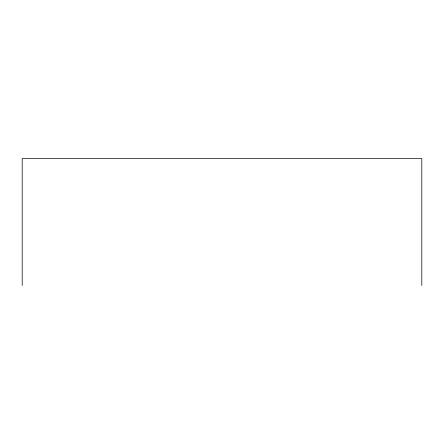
<?xml version="1.0" encoding="UTF-8"?>
<svg xmlns="http://www.w3.org/2000/svg" width="444" height="444" viewBox="0 0 444 444"><rect width="100%" height="100%" fill="white"/><g stroke="black" fill="none" stroke-linecap="round" stroke-linejoin="round"><path stroke-width="0.67" d="M421.8 285.486L421.8 158.514L22.2 158.514L22.2 285.486"/></g></svg>
